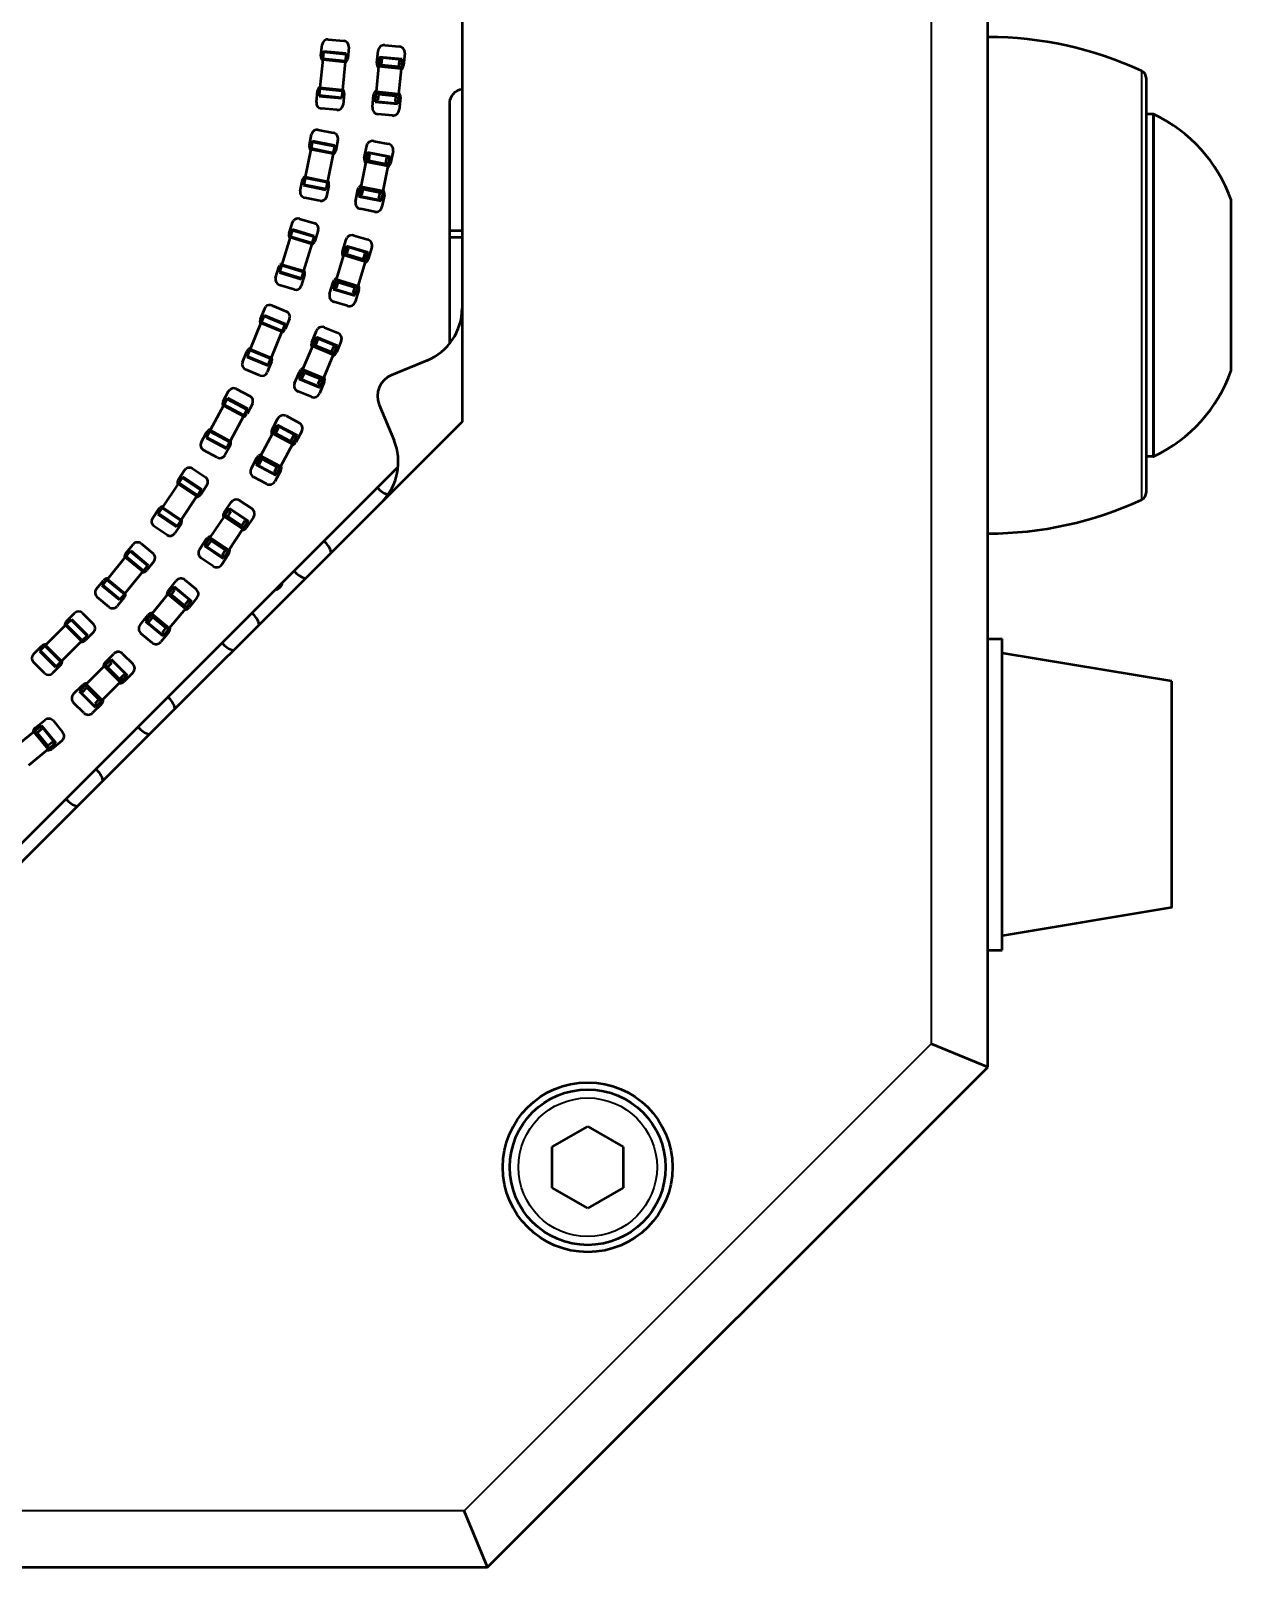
# Model space of a CAD drawing. Header units: inches. Extents: x -20.7 to 49, y -43 to 17.2.
# Drawn here: x 21.24 to 26.25, y -25.28 to -18.86 of the extents above; entities that cross this region are included whole.
import ezdxf

# ---------------------------------------------------------------- set-up
doc = ezdxf.new("R2010")
doc.units = ezdxf.units.IN
doc.header["$MEASUREMENT"] = 0
doc.layers.add('Visible (ANSI)', color=7, linetype='Continuous', lineweight=50)
doc.layers.add('Visible Narrow (ANSI)', color=7, linetype='Continuous', lineweight=35)

msp = doc.modelspace()

# ---------------------------------------------------------------- linework, layer by layer
at = {"layer": 'Visible (ANSI)'}
for p, q in [((25.2349, -23.1914), (25.2349, -14.1388)), ((23.0404, -16.8344), (23.0404, -20.4958)), ((22.4511, -18.9678), (22.4558, -18.9207)), ((22.4816, -18.8995), (22.5462, -18.9059)), ((22.7175, -18.9233), (22.7778, -18.9293)), ((22.4585, -18.9833), (22.4469, -19.1009)), ((22.459, -18.978), (22.4585, -18.9833)), ((22.4585, -18.9833), (22.5525, -18.9926)), ((22.4615, -18.9533), (22.459, -18.978)), ((22.4615, -18.9533), (22.462, -18.9481)), ((22.462, -18.9481), (22.556, -18.9573)), ((22.5531, -18.9873), (22.5525, -18.9926)), ((22.5555, -18.9626), (22.5531, -18.9873)), ((22.5555, -18.9626), (22.556, -18.9573)), ((22.5674, -18.9317), (22.5628, -18.9788)), ((22.6842, -18.9979), (22.6893, -18.9465)), ((22.6948, -18.9804), (22.6922, -19.0069)), ((22.6954, -18.9751), (22.6948, -18.9804)), ((22.7066, -18.9816), (22.6948, -18.9804)), ((22.6954, -18.9751), (22.6957, -18.9716)), ((22.6957, -18.9716), (22.7898, -18.9809)), ((22.7043, -19.0045), (22.7066, -18.9816)), ((22.7771, -18.9885), (22.7749, -19.0115)), ((22.7889, -18.9897), (22.7771, -18.9885)), ((22.7889, -18.9897), (22.7863, -19.0161)), ((22.7894, -18.9844), (22.7889, -18.9897)), ((22.7894, -18.9844), (22.7898, -18.9809)), ((22.801, -18.9575), (22.7959, -19.0089)), ((22.5525, -18.9926), (22.541, -19.1101)), ((22.6917, -19.0128), (22.6812, -19.1185)), ((22.6922, -19.0069), (22.6917, -19.0128)), ((22.7857, -19.022), (22.6917, -19.0128)), ((22.704, -19.008), (22.6922, -19.0069)), ((22.704, -19.008), (22.7043, -19.0045)), ((22.704, -19.008), (22.7745, -19.015)), ((22.7745, -19.015), (22.7749, -19.0115)), ((22.7863, -19.0161), (22.7745, -19.015)), ((22.7857, -19.022), (22.7753, -19.1278)), ((22.7863, -19.0161), (22.7857, -19.022)), ((22.432, -19.1617), (22.4367, -19.1147)), ((22.4464, -19.1061), (22.444, -19.1308)), ((22.4464, -19.1061), (22.4469, -19.1009)), ((22.4469, -19.1009), (22.541, -19.1101)), ((22.5404, -19.1154), (22.538, -19.1401)), ((22.5404, -19.1154), (22.541, -19.1101)), ((22.6812, -19.1185), (22.6807, -19.1244)), ((22.7753, -19.1278), (22.6812, -19.1185)), ((25.8963, -20.7896), (25.8963, -19.0629)), ((22.444, -19.1308), (22.4435, -19.1361)), ((22.4435, -19.1361), (22.5375, -19.1454)), ((22.538, -19.1401), (22.5375, -19.1454)), ((22.5483, -19.1257), (22.5437, -19.1727)), ((22.666, -19.1831), (22.6711, -19.1316)), ((22.6775, -19.1562), (22.6772, -19.1597)), ((22.6772, -19.1597), (22.7712, -19.1689)), ((22.6781, -19.1509), (22.6775, -19.1562)), ((22.6807, -19.1244), (22.6781, -19.1509)), ((22.6781, -19.1509), (22.6898, -19.152)), ((22.6924, -19.1256), (22.6807, -19.1244)), ((22.6898, -19.152), (22.6921, -19.1291)), ((22.6921, -19.1291), (22.6924, -19.1256)), ((22.6924, -19.1256), (22.7629, -19.1325)), ((22.7626, -19.1361), (22.7603, -19.159)), ((22.7603, -19.159), (22.7721, -19.1601)), ((22.7626, -19.1361), (22.7629, -19.1325)), ((22.7747, -19.1337), (22.7629, -19.1325)), ((22.7716, -19.1654), (22.7712, -19.1689)), ((22.7721, -19.1601), (22.7716, -19.1654)), ((22.7747, -19.1337), (22.7721, -19.1601)), ((22.7753, -19.1278), (22.7747, -19.1337)), ((22.7827, -19.1426), (22.7777, -19.1941)), ((22.9873, -19.1671), (22.9873, -20.1709)), ((22.5179, -19.1939), (22.4532, -19.1875)), ((22.7494, -19.2172), (22.6892, -19.2113)), ((25.9232, -19.2117), (25.8963, -19.2117)), ((22.403, -19.3417), (22.4122, -19.2954)), ((22.44, -19.2768), (22.5037, -19.2895)), ((22.4088, -19.3579), (22.3858, -19.4738)), ((22.4098, -19.3527), (22.4088, -19.3579)), ((22.4088, -19.3579), (22.5015, -19.3764)), ((22.4147, -19.3284), (22.4098, -19.3527)), ((22.4147, -19.3284), (22.4157, -19.3232)), ((22.4157, -19.3232), (22.5084, -19.3416)), ((22.5015, -19.3764), (22.4784, -19.4922)), ((22.5025, -19.3712), (22.5015, -19.3764)), ((22.5074, -19.3468), (22.5025, -19.3712)), ((22.5074, -19.3468), (22.5084, -19.3416)), ((22.5223, -19.3173), (22.513, -19.3636)), ((22.632, -19.3947), (22.6421, -19.3441)), ((22.6421, -19.3441), (22.646, -19.3347)), ((22.6454, -19.3732), (22.6443, -19.3784)), ((22.6454, -19.3732), (22.646, -19.3697)), ((22.646, -19.3697), (22.7387, -19.3881)), ((22.6725, -19.3238), (22.7319, -19.3356)), ((22.7522, -19.366), (22.7421, -19.4166)), ((22.638, -19.4102), (22.6172, -19.5145)), ((22.6391, -19.4044), (22.638, -19.4102)), ((22.7307, -19.4287), (22.638, -19.4102)), ((22.6443, -19.3784), (22.6391, -19.4044)), ((22.6507, -19.4067), (22.6391, -19.4044)), ((22.6559, -19.3807), (22.6443, -19.3784)), ((22.6507, -19.4067), (22.6514, -19.4033)), ((22.6507, -19.4067), (22.7202, -19.4206)), ((22.6514, -19.4033), (22.6559, -19.3807)), ((22.7307, -19.4287), (22.7099, -19.5329)), ((22.7202, -19.4206), (22.7209, -19.4171)), ((22.7318, -19.4229), (22.7202, -19.4206)), ((22.7254, -19.3945), (22.7209, -19.4171)), ((22.737, -19.3968), (22.7254, -19.3945)), ((22.7318, -19.4229), (22.7307, -19.4287)), ((22.737, -19.3968), (22.7318, -19.4229)), ((22.738, -19.3916), (22.737, -19.3968)), ((22.738, -19.3916), (22.7387, -19.3881)), ((22.365, -19.5329), (22.3742, -19.4865)), ((22.3799, -19.5033), (22.3788, -19.5085)), ((22.3847, -19.479), (22.3799, -19.5033)), ((22.3847, -19.479), (22.3858, -19.4738)), ((22.3858, -19.4738), (22.4784, -19.4922)), ((22.4774, -19.4974), (22.4726, -19.5218)), ((22.4774, -19.4974), (22.4784, -19.4922)), ((22.3788, -19.5085), (22.4715, -19.527)), ((22.4472, -19.5733), (22.3835, -19.5606)), ((22.4726, -19.5218), (22.4715, -19.527)), ((22.4842, -19.5084), (22.475, -19.5548)), ((22.5957, -19.5772), (22.6058, -19.5265)), ((22.6058, -19.5265), (22.6097, -19.5172)), ((22.6099, -19.5516), (22.6092, -19.555)), ((22.6092, -19.555), (22.7019, -19.5735)), ((22.6109, -19.5463), (22.6099, -19.5516)), ((22.6161, -19.5203), (22.6109, -19.5463)), ((22.6109, -19.5463), (22.6225, -19.5486)), ((22.6172, -19.5145), (22.6161, -19.5203)), ((22.6277, -19.5226), (22.6161, -19.5203)), ((22.7099, -19.5329), (22.6172, -19.5145)), ((22.6225, -19.5486), (22.627, -19.5261)), ((22.627, -19.5261), (22.6277, -19.5226)), ((22.6277, -19.5226), (22.6972, -19.5364)), ((22.6965, -19.5399), (22.692, -19.5625)), ((22.692, -19.5625), (22.7036, -19.5648)), ((22.6965, -19.5399), (22.6972, -19.5364)), ((22.7088, -19.5387), (22.6972, -19.5364)), ((22.7036, -19.5648), (22.7025, -19.57)), ((22.7088, -19.5387), (22.7036, -19.5648)), ((22.7159, -19.5484), (22.7058, -19.5991)), ((22.7099, -19.5329), (22.7088, -19.5387)), ((22.6754, -19.6194), (22.616, -19.6076)), ((22.7025, -19.57), (22.7019, -19.5735)), ((26.2506, -20.2786), (26.2506, -19.5739)), ((22.3184, -19.7092), (22.3321, -19.664)), ((22.3314, -19.6971), (22.3242, -19.7208)), ((22.3314, -19.6971), (22.3329, -19.692)), ((22.3321, -19.664), (22.3365, -19.6558)), ((22.3329, -19.692), (22.4233, -19.7194)), ((22.3616, -19.6482), (22.4238, -19.6671)), ((22.4395, -19.6965), (22.4258, -19.7418)), ((22.9873, -19.6968), (23.0404, -19.6968)), ((22.3226, -19.7259), (22.2883, -19.8389)), ((22.3242, -19.7208), (22.3226, -19.7259)), ((22.3226, -19.7259), (22.413, -19.7533)), ((22.413, -19.7533), (22.3787, -19.8663)), ((22.4146, -19.7482), (22.413, -19.7533)), ((22.4218, -19.7245), (22.4146, -19.7482)), ((22.4218, -19.7245), (22.4233, -19.7194)), ((22.5412, -19.7845), (22.5562, -19.7351)), ((22.5562, -19.7351), (22.5609, -19.7262)), ((22.5566, -19.7643), (22.5576, -19.761)), ((22.5576, -19.761), (22.648, -19.7884)), ((22.5884, -19.7179), (22.6463, -19.7354)), ((23.0404, -19.7261), (22.9873, -19.7261)), ((22.5456, -19.8005), (22.5147, -19.9022)), ((22.5473, -19.7949), (22.5456, -19.8005)), ((22.636, -19.8279), (22.5456, -19.8005)), ((22.555, -19.7694), (22.5473, -19.7949)), ((22.5586, -19.7983), (22.5473, -19.7949)), ((22.5566, -19.7643), (22.555, -19.7694)), ((22.5663, -19.7729), (22.555, -19.7694)), ((22.5586, -19.7983), (22.5596, -19.7949)), ((22.5586, -19.7983), (22.6264, -19.8189)), ((22.5596, -19.7949), (22.5663, -19.7729)), ((22.6264, -19.8189), (22.6275, -19.8155)), ((22.6377, -19.8223), (22.6264, -19.8189)), ((22.6341, -19.7934), (22.6275, -19.8155)), ((22.6454, -19.7969), (22.6341, -19.7934)), ((22.6377, -19.8223), (22.636, -19.8279)), ((22.6454, -19.7969), (22.6377, -19.8223)), ((22.647, -19.7918), (22.6454, -19.7969)), ((22.647, -19.7918), (22.648, -19.7884)), ((22.6636, -19.7676), (22.6486, -19.8171)), ((22.2618, -19.8957), (22.2756, -19.8505)), ((22.2756, -19.8505), (22.2799, -19.8423)), ((22.2796, -19.8677), (22.278, -19.8728)), ((22.278, -19.8728), (22.3685, -19.9002)), ((22.2868, -19.844), (22.2796, -19.8677)), ((22.2868, -19.844), (22.2883, -19.8389)), ((22.2883, -19.8389), (22.3787, -19.8663)), ((22.3829, -19.883), (22.3692, -19.9282)), ((22.3772, -19.8714), (22.37, -19.8952)), ((22.3772, -19.8714), (22.3787, -19.8663)), ((22.636, -19.8279), (22.6052, -19.9297)), ((22.3398, -19.944), (22.2776, -19.9251)), ((22.37, -19.8952), (22.3685, -19.9002)), ((22.4872, -19.9625), (22.5022, -19.9131)), ((22.5022, -19.9131), (22.5069, -19.9042)), ((22.5038, -19.9384), (22.5027, -19.9418)), ((22.5027, -19.9418), (22.5932, -19.9692)), ((22.5053, -19.9333), (22.5038, -19.9384)), ((22.513, -19.9079), (22.5053, -19.9333)), ((22.5053, -19.9333), (22.5166, -19.9367)), ((22.5147, -19.9022), (22.513, -19.9079)), ((22.5243, -19.9113), (22.513, -19.9079)), ((22.6052, -19.9297), (22.5147, -19.9022)), ((22.5166, -19.9367), (22.5233, -19.9147)), ((22.5233, -19.9147), (22.5243, -19.9113)), ((22.5243, -19.9113), (22.5921, -19.9319)), ((22.5911, -19.9353), (22.5844, -19.9573)), ((22.5911, -19.9353), (22.5921, -19.9319)), ((22.6034, -19.9353), (22.5921, -19.9319)), ((22.6096, -19.9457), (22.5946, -19.9951)), ((22.6034, -19.9353), (22.5957, -19.9607)), ((22.6052, -19.9297), (22.6034, -19.9353)), ((22.2163, -20.0229), (22.2214, -20.0153)), ((22.2472, -20.0101), (22.3072, -20.035)), ((22.5623, -20.0123), (22.5044, -19.9948)), ((22.5844, -19.9573), (22.5957, -19.9607)), ((22.5942, -19.9658), (22.5932, -19.9692)), ((22.5957, -19.9607), (22.5942, -19.9658)), ((22.1982, -20.0666), (22.2163, -20.0229)), ((22.2028, -20.0787), (22.2008, -20.0836)), ((22.2123, -20.0558), (22.2028, -20.0787)), ((22.2123, -20.0558), (22.2143, -20.0509)), ((22.2143, -20.0509), (22.3016, -20.087)), ((22.32, -20.0659), (22.3019, -20.1095)), ((22.2008, -20.0836), (22.1556, -20.1927)), ((22.2008, -20.0836), (22.2881, -20.1198)), ((22.2881, -20.1198), (22.2429, -20.2289)), ((22.2901, -20.1149), (22.2881, -20.1198)), ((22.2996, -20.0919), (22.2901, -20.1149)), ((22.2996, -20.0919), (22.3016, -20.087)), ((22.4126, -20.1635), (22.4324, -20.1158)), ((22.4299, -20.145), (22.4278, -20.1499)), ((22.4299, -20.145), (22.4312, -20.1417)), ((22.4312, -20.1417), (22.5185, -20.1778)), ((22.4324, -20.1158), (22.438, -20.1074)), ((22.4661, -20.1018), (22.522, -20.125)), ((22.1237, -20.2466), (22.1417, -20.203)), ((22.1417, -20.203), (22.1469, -20.1953)), ((22.1535, -20.1976), (22.144, -20.2206)), ((22.1535, -20.1976), (22.1556, -20.1927)), ((22.1556, -20.1927), (22.2429, -20.2289)), ((22.4154, -20.1799), (22.3747, -20.2781)), ((22.4177, -20.1744), (22.4154, -20.1799)), ((22.5027, -20.216), (22.4154, -20.1799)), ((22.4278, -20.1499), (22.4177, -20.1744)), ((22.4286, -20.1789), (22.4177, -20.1744)), ((22.4387, -20.1544), (22.4278, -20.1499)), ((22.4286, -20.1789), (22.4299, -20.1757)), ((22.4286, -20.1789), (22.494, -20.2061)), ((22.4299, -20.1757), (22.4387, -20.1544)), ((22.494, -20.2061), (22.4954, -20.2028)), ((22.505, -20.2106), (22.494, -20.2061)), ((22.5042, -20.1815), (22.4954, -20.2028)), ((22.5151, -20.186), (22.5042, -20.1815)), ((22.5151, -20.186), (22.505, -20.2106)), ((22.5172, -20.1811), (22.5151, -20.186)), ((22.536, -20.1587), (22.5162, -20.2065)), ((22.5172, -20.1811), (22.5185, -20.1778)), ((22.144, -20.2206), (22.142, -20.2255)), ((22.142, -20.2255), (22.2293, -20.2616)), ((22.2454, -20.2459), (22.2273, -20.2896)), ((22.2313, -20.2567), (22.2293, -20.2616)), ((22.2408, -20.2338), (22.2313, -20.2567)), ((22.2408, -20.2338), (22.2429, -20.2289)), ((22.5027, -20.216), (22.462, -20.3142)), ((22.505, -20.2106), (22.5027, -20.216)), ((22.8946, -20.2398), (22.7458, -20.3015)), ((22.1965, -20.3023), (22.1364, -20.2775)), ((22.3414, -20.3354), (22.3612, -20.2876)), ((22.3603, -20.313), (22.3589, -20.3163)), ((22.3589, -20.3163), (22.4462, -20.3524)), ((22.3623, -20.3081), (22.3603, -20.313)), ((22.3612, -20.2876), (22.3668, -20.2793)), ((22.3725, -20.2835), (22.3623, -20.3081)), ((22.3623, -20.3081), (22.3732, -20.3126)), ((22.3747, -20.2781), (22.3725, -20.2835)), ((22.3834, -20.2881), (22.3725, -20.2835)), ((22.3732, -20.3126), (22.382, -20.2913)), ((22.462, -20.3142), (22.3747, -20.2781)), ((22.382, -20.2913), (22.3834, -20.2881)), ((22.3834, -20.2881), (22.4488, -20.3152)), ((22.4475, -20.3184), (22.4387, -20.3397)), ((22.4648, -20.3306), (22.4451, -20.3783)), ((22.4475, -20.3184), (22.4488, -20.3152)), ((22.4598, -20.3197), (22.4488, -20.3152)), ((22.4598, -20.3197), (22.4496, -20.3442)), ((22.462, -20.3142), (22.4598, -20.3197)), ((22.0436, -20.4105), (22.0659, -20.3688)), ((22.0587, -20.4011), (22.047, -20.423)), ((22.0587, -20.4011), (22.0612, -20.3964)), ((22.0612, -20.3964), (22.1445, -20.441)), ((22.0659, -20.3688), (22.0717, -20.3617)), ((22.0978, -20.3591), (22.1551, -20.3897)), ((22.4113, -20.3923), (22.3554, -20.3691)), ((22.4387, -20.3397), (22.4496, -20.3442)), ((22.4476, -20.3492), (22.4462, -20.3524)), ((22.4496, -20.3442), (22.4476, -20.3492)), ((22.0445, -20.4277), (21.9888, -20.5318)), ((22.047, -20.423), (22.0445, -20.4277)), ((22.0445, -20.4277), (22.1278, -20.4722)), ((22.142, -20.4456), (22.1303, -20.4675)), ((22.142, -20.4456), (22.1445, -20.441)), ((22.1648, -20.4217), (22.1426, -20.4634)), ((22.6947, -20.4249), (22.7563, -20.5737)), ((23.0404, -20.4958), (20.4514, -23.0848)), ((22.1278, -20.4722), (22.0721, -20.5764)), ((22.1303, -20.4675), (22.1278, -20.4722)), ((22.2474, -20.5281), (22.2718, -20.4825)), ((22.264, -20.516), (22.2514, -20.5394)), ((22.2635, -20.5419), (22.2744, -20.5216)), ((22.2665, -20.5113), (22.264, -20.516)), ((22.2744, -20.5216), (22.264, -20.516)), ((22.2665, -20.5113), (22.2681, -20.5082)), ((22.2681, -20.5082), (22.3515, -20.5527)), ((22.2718, -20.4825), (22.2782, -20.4747)), ((22.3068, -20.4719), (22.3602, -20.5005)), ((21.9517, -20.5823), (21.974, -20.5407)), ((21.9746, -20.5584), (21.9721, -20.5631)), ((21.9721, -20.5631), (22.0554, -20.6076)), ((21.974, -20.5407), (21.9799, -20.5335)), ((21.9863, -20.5365), (21.9746, -20.5584)), ((21.9863, -20.5365), (21.9888, -20.5318)), ((21.9888, -20.5318), (22.0721, -20.5764)), ((22.073, -20.5936), (22.0507, -20.6352)), ((22.0696, -20.5811), (22.0579, -20.6029)), ((22.0696, -20.5811), (22.0721, -20.5764)), ((22.2486, -20.5446), (22.1985, -20.6384)), ((22.2514, -20.5394), (22.2486, -20.5446)), ((22.332, -20.5892), (22.2486, -20.5446)), ((22.2618, -20.545), (22.2514, -20.5394)), ((22.2618, -20.545), (22.2635, -20.5419)), ((22.2618, -20.545), (22.3243, -20.5784)), ((22.332, -20.5892), (22.2819, -20.6829)), ((22.3243, -20.5784), (22.326, -20.5753)), ((22.3348, -20.584), (22.3243, -20.5784)), ((22.3369, -20.555), (22.326, -20.5753)), ((22.3348, -20.584), (22.332, -20.5892)), ((22.3473, -20.5605), (22.3348, -20.584)), ((22.3473, -20.5605), (22.3369, -20.555)), ((22.3708, -20.5354), (22.3464, -20.581)), ((22.3498, -20.5558), (22.3473, -20.5605)), ((22.3498, -20.5558), (22.3515, -20.5527)), ((22.0187, -20.6449), (21.9614, -20.6143)), ((22.0579, -20.6029), (22.0554, -20.6076)), ((22.1598, -20.6922), (22.1841, -20.6466)), ((22.1958, -20.6436), (22.1832, -20.667)), ((22.1841, -20.6466), (22.1905, -20.6388)), ((22.1936, -20.6726), (22.2045, -20.6523)), ((22.1985, -20.6384), (22.1958, -20.6436)), ((22.2062, -20.6492), (22.1958, -20.6436)), ((22.2819, -20.6829), (22.1985, -20.6384)), ((22.2045, -20.6523), (22.2062, -20.6492)), ((22.2062, -20.6492), (22.2687, -20.6826)), ((25.9232, -20.6408), (25.8963, -20.6408)), ((22.7734, -20.6846), (20.6402, -22.8178)), ((21.856, -20.7375), (21.8823, -20.6983)), ((21.8823, -20.6983), (21.8888, -20.6917)), ((21.915, -20.6917), (21.969, -20.7278)), ((22.1807, -20.6717), (22.1791, -20.6748)), ((22.1791, -20.6748), (22.2624, -20.7194)), ((22.1832, -20.667), (22.1807, -20.6717)), ((22.1832, -20.667), (22.1936, -20.6726)), ((22.267, -20.6857), (22.2561, -20.706)), ((22.2561, -20.706), (22.2666, -20.7116)), ((22.2831, -20.6995), (22.2587, -20.745)), ((22.2641, -20.7163), (22.2624, -20.7194)), ((22.2666, -20.7116), (22.2641, -20.7163)), ((22.2791, -20.6881), (22.2666, -20.7116)), ((22.267, -20.6857), (22.2687, -20.6826)), ((22.2791, -20.6881), (22.2687, -20.6826)), ((22.2819, -20.6829), (22.2791, -20.6881)), ((21.8552, -20.7547), (21.7895, -20.853)), ((21.8581, -20.7503), (21.8552, -20.7547)), ((21.8552, -20.7547), (21.9337, -20.8072)), ((21.8719, -20.7297), (21.8581, -20.7503)), ((21.8719, -20.7297), (21.8749, -20.7253)), ((21.8749, -20.7253), (21.9534, -20.7778)), ((21.9505, -20.7822), (21.9367, -20.8028)), ((21.9755, -20.7606), (21.9493, -20.7999)), ((21.9505, -20.7822), (21.9534, -20.7778)), ((22.2237, -20.7557), (22.1704, -20.7271)), ((21.9337, -20.8072), (21.8681, -20.9054)), ((21.9367, -20.8028), (21.9337, -20.8072)), ((22.0474, -20.8747), (22.0761, -20.8318)), ((22.0761, -20.8318), (22.0832, -20.8246)), ((22.1119, -20.8246), (22.1622, -20.8583)), ((21.7477, -20.8996), (21.774, -20.8603)), ((21.7728, -20.878), (21.7699, -20.8824)), ((21.7699, -20.8824), (21.8484, -20.9349)), ((21.7866, -20.8574), (21.7728, -20.878)), ((21.774, -20.8603), (21.7805, -20.8538)), ((21.7866, -20.8574), (21.7895, -20.853)), ((21.7895, -20.853), (21.8681, -20.9054)), ((21.8652, -20.9099), (21.8514, -20.9305)), ((21.8652, -20.9099), (21.8681, -20.9054)), ((22.0469, -20.8913), (21.9879, -20.9797)), ((22.0502, -20.8864), (22.0469, -20.8913)), ((22.1255, -20.9438), (22.0469, -20.8913)), ((22.065, -20.8643), (22.0502, -20.8864)), ((22.06, -20.893), (22.0502, -20.8864)), ((22.06, -20.893), (22.062, -20.89)), ((22.06, -20.893), (22.119, -20.9323)), ((22.062, -20.89), (22.0748, -20.8709)), ((22.0679, -20.8599), (22.065, -20.8643)), ((22.0748, -20.8709), (22.065, -20.8643)), ((22.0679, -20.8599), (22.0699, -20.8569)), ((22.0699, -20.8569), (22.1485, -20.9094)), ((22.1337, -20.9102), (22.1209, -20.9294)), ((22.1436, -20.9168), (22.1337, -20.9102)), ((22.1694, -20.8941), (22.1407, -20.9371)), ((22.1465, -20.9124), (22.1436, -20.9168)), ((22.1465, -20.9124), (22.1485, -20.9094)), ((21.8083, -20.9684), (21.7543, -20.9324)), ((21.8673, -20.9226), (21.841, -20.9619)), ((21.8514, -20.9305), (21.8484, -20.9349)), ((21.9727, -20.9864), (21.9799, -20.9793)), ((21.9879, -20.9797), (21.9846, -20.9846)), ((22.0665, -21.0322), (21.9879, -20.9797)), ((22.1255, -20.9438), (22.0665, -21.0322)), ((22.119, -20.9323), (22.1209, -20.9294)), ((22.1288, -20.9389), (22.119, -20.9323)), ((22.1288, -20.9389), (22.1255, -20.9438)), ((22.1436, -20.9168), (22.1288, -20.9389)), ((21.6372, -21.0447), (21.6672, -21.0081)), ((21.6538, -21.0384), (21.6381, -21.0576)), ((21.6538, -21.0384), (21.6572, -21.0343)), ((21.6572, -21.0343), (21.7302, -21.0943)), ((21.7005, -21.0049), (21.7507, -21.0461)), ((21.944, -21.0294), (21.9727, -20.9864)), ((21.9669, -21.0111), (21.9649, -21.0141)), ((21.9649, -21.0141), (22.0435, -21.0666)), ((21.9698, -21.0067), (21.9669, -21.0111)), ((21.9846, -20.9846), (21.9698, -21.0067)), ((21.9698, -21.0067), (21.9797, -21.0133)), ((21.9797, -21.0133), (21.9925, -20.9941)), ((21.9944, -20.9912), (21.9846, -20.9846)), ((21.9925, -20.9941), (21.9944, -20.9912)), ((21.9944, -20.9912), (22.0534, -21.0305)), ((22.0514, -21.0335), (22.0386, -21.0526)), ((22.0632, -21.0371), (22.0484, -21.0592)), ((22.0514, -21.0335), (22.0534, -21.0305)), ((22.0632, -21.0371), (22.0534, -21.0305)), ((22.0665, -21.0322), (22.0632, -21.0371)), ((21.6347, -21.0617), (21.5598, -21.153)), ((21.6381, -21.0576), (21.6347, -21.0617)), ((21.6347, -21.0617), (21.7078, -21.1216)), ((21.7269, -21.0984), (21.7111, -21.1175)), ((21.754, -21.0793), (21.724, -21.1158)), ((21.7269, -21.0984), (21.7302, -21.0943)), ((22.0015, -21.0989), (21.9512, -21.0652)), ((22.066, -21.0488), (22.0373, -21.0917)), ((22.0386, -21.0526), (22.0484, -21.0592)), ((22.0455, -21.0636), (22.0435, -21.0666)), ((22.0484, -21.0592), (22.0455, -21.0636)), ((21.5136, -21.1953), (21.5436, -21.1588)), ((21.5564, -21.1571), (21.5407, -21.1763)), ((21.5564, -21.1571), (21.5598, -21.153)), ((21.5598, -21.153), (21.6328, -21.2129)), ((21.7078, -21.1216), (21.6328, -21.2129)), ((21.7111, -21.1175), (21.7078, -21.1216)), ((21.8143, -21.2001), (21.8471, -21.1601)), ((21.8834, -21.1565), (21.9302, -21.1949)), ((21.5671, -21.2698), (21.5169, -21.2286)), ((21.5407, -21.1763), (21.5373, -21.1804)), ((21.5373, -21.1804), (21.6104, -21.2403)), ((21.6303, -21.23), (21.6004, -21.2665)), ((21.6137, -21.2362), (21.6104, -21.2403)), ((21.6295, -21.217), (21.6137, -21.2362)), ((21.6295, -21.217), (21.6328, -21.2129)), ((21.8122, -21.2165), (21.7448, -21.2987)), ((21.816, -21.212), (21.8122, -21.2165)), ((21.8853, -21.2765), (21.8122, -21.2165)), ((21.8328, -21.1914), (21.816, -21.212)), ((21.8251, -21.2195), (21.816, -21.212)), ((21.8251, -21.2195), (21.8274, -21.2167)), ((21.8251, -21.2195), (21.8799, -21.2644)), ((21.8274, -21.2167), (21.842, -21.1989)), ((21.8362, -21.1873), (21.8328, -21.1914)), ((21.842, -21.1989), (21.8328, -21.1914)), ((21.8362, -21.1873), (21.8385, -21.1846)), ((21.8385, -21.1846), (21.9115, -21.2445)), ((21.9338, -21.2313), (21.901, -21.2713)), ((21.3894, -21.3289), (21.4229, -21.2955)), ((21.4563, -21.2955), (21.5022, -21.3414)), ((21.7448, -21.2987), (21.7411, -21.3033)), ((21.8178, -21.3586), (21.7448, -21.2987)), ((21.8853, -21.2765), (21.8178, -21.3586)), ((21.8799, -21.2644), (21.8821, -21.2617)), ((21.889, -21.2719), (21.8799, -21.2644)), ((21.8967, -21.2439), (21.8821, -21.2617)), ((21.889, -21.2719), (21.8853, -21.2765)), ((21.9059, -21.2514), (21.889, -21.2719)), ((21.9059, -21.2514), (21.8967, -21.2439)), ((21.9093, -21.2473), (21.9059, -21.2514)), ((21.9093, -21.2473), (21.9115, -21.2445)), ((21.3853, -21.3456), (21.3018, -21.4291)), ((21.389, -21.3418), (21.3853, -21.3456)), ((21.3853, -21.3456), (21.4521, -21.4124)), ((21.4066, -21.3243), (21.389, -21.3418)), ((21.4066, -21.3243), (21.4103, -21.3205)), ((21.4103, -21.3205), (21.4771, -21.3873)), ((21.6963, -21.3439), (21.7291, -21.3039)), ((21.7208, -21.3279), (21.7186, -21.3307)), ((21.7186, -21.3307), (21.7916, -21.3906)), ((21.7242, -21.3238), (21.7208, -21.3279)), ((21.7411, -21.3033), (21.7242, -21.3238)), ((21.7242, -21.3238), (21.7333, -21.3313)), ((21.7333, -21.3313), (21.7479, -21.3135)), ((21.7502, -21.3108), (21.7411, -21.3033)), ((21.7479, -21.3135), (21.7502, -21.3108)), ((21.7502, -21.3108), (21.805, -21.3557)), ((21.8027, -21.3585), (21.7881, -21.3763)), ((21.8141, -21.3632), (21.7972, -21.3838)), ((21.8027, -21.3585), (21.805, -21.3557)), ((21.8141, -21.3632), (21.805, -21.3557)), ((21.8178, -21.3586), (21.8141, -21.3632)), ((21.298, -21.4328), (21.3018, -21.4291)), ((21.3018, -21.4291), (21.3686, -21.4959)), ((21.4521, -21.4124), (21.3686, -21.4959)), ((21.4558, -21.4086), (21.4521, -21.4124)), ((21.4734, -21.3911), (21.4558, -21.4086)), ((21.5022, -21.3748), (21.4688, -21.4082)), ((21.4734, -21.3911), (21.4771, -21.3873)), ((21.7466, -21.4186), (21.6999, -21.3802)), ((21.8158, -21.3751), (21.783, -21.4151)), ((21.7881, -21.3763), (21.7972, -21.3838)), ((21.7939, -21.3879), (21.7916, -21.3906)), ((21.7972, -21.3838), (21.7939, -21.3879)), ((25.2349, -21.4026), (25.2939, -21.4026)), ((25.2939, -22.7018), (25.2939, -21.4026)), ((21.2516, -21.4667), (21.285, -21.4333)), ((21.2805, -21.4504), (21.2767, -21.4541)), ((21.2767, -21.4541), (21.3435, -21.5209)), ((21.298, -21.4328), (21.2805, -21.4504)), ((21.5504, -21.501), (21.587, -21.4645)), ((21.5735, -21.4905), (21.5697, -21.4942)), ((21.5735, -21.4905), (21.576, -21.488)), ((21.576, -21.488), (21.6428, -21.5548)), ((21.6235, -21.4645), (21.6663, -21.5073)), ((26.0026, -21.5798), (25.2939, -21.4617)), ((21.2976, -21.546), (21.2516, -21.5001)), ((21.3644, -21.5126), (21.331, -21.546)), ((21.3473, -21.5172), (21.3435, -21.5209)), ((21.3648, -21.4997), (21.3473, -21.5172)), ((21.3648, -21.4997), (21.3686, -21.4959)), ((21.5468, -21.5172), (21.4716, -21.5924)), ((21.551, -21.513), (21.5468, -21.5172)), ((21.6136, -21.584), (21.5468, -21.5172)), ((21.5697, -21.4942), (21.551, -21.513)), ((21.5593, -21.5214), (21.551, -21.513)), ((21.5593, -21.5214), (21.5618, -21.5189)), ((21.5593, -21.5214), (21.6094, -21.5715)), ((21.5618, -21.5189), (21.5781, -21.5026)), ((21.5781, -21.5026), (21.5697, -21.4942)), ((21.6282, -21.5527), (21.6119, -21.569)), ((21.6366, -21.561), (21.6282, -21.5527)), ((21.6663, -21.5438), (21.6298, -21.5803)), ((21.6403, -21.5573), (21.6366, -21.561)), ((21.6403, -21.5573), (21.6428, -21.5548)), ((21.4189, -21.6325), (21.4554, -21.596)), ((21.4449, -21.6191), (21.4424, -21.6216)), ((21.4424, -21.6216), (21.5092, -21.6884)), ((21.4486, -21.6153), (21.4449, -21.6191)), ((21.4674, -21.5965), (21.4486, -21.6153)), ((21.4486, -21.6153), (21.457, -21.6237)), ((21.457, -21.6237), (21.4733, -21.6074)), ((21.4716, -21.5924), (21.4674, -21.5965)), ((21.4758, -21.6049), (21.4674, -21.5965)), ((21.5384, -21.6592), (21.4716, -21.5924)), ((21.4733, -21.6074), (21.4758, -21.6049)), ((21.4758, -21.6049), (21.5259, -21.655)), ((21.6136, -21.584), (21.5384, -21.6592)), ((21.6094, -21.5715), (21.6119, -21.569)), ((21.6178, -21.5798), (21.6094, -21.5715)), ((21.6178, -21.5798), (21.6136, -21.584)), ((21.6366, -21.561), (21.6178, -21.5798)), ((26.0026, -22.5247), (26.0026, -21.5798)), ((21.4617, -21.7119), (21.4189, -21.6691)), ((21.5348, -21.6753), (21.4982, -21.7119)), ((21.5234, -21.6575), (21.5071, -21.6738)), ((21.5071, -21.6738), (21.5155, -21.6821)), ((21.5117, -21.6859), (21.5092, -21.6884)), ((21.5155, -21.6821), (21.5117, -21.6859)), ((21.5342, -21.6633), (21.5155, -21.6821)), ((21.5234, -21.6575), (21.5259, -21.655)), ((21.5342, -21.6633), (21.5259, -21.655)), ((21.5384, -21.6592), (21.5342, -21.6633)), ((21.2583, -21.7746), (21.2983, -21.7418)), ((21.3347, -21.7454), (21.3731, -21.7922)), ((21.2531, -21.7904), (21.171, -21.8578)), ((21.2577, -21.7866), (21.2531, -21.7904)), ((21.3131, -21.8634), (21.2531, -21.7904)), ((21.2782, -21.7698), (21.2577, -21.7866)), ((21.2652, -21.7958), (21.2577, -21.7866)), ((21.2652, -21.7958), (21.2679, -21.7935)), ((21.2652, -21.7958), (21.3101, -21.8505)), ((21.2679, -21.7935), (21.2857, -21.7789)), ((21.2823, -21.7664), (21.2782, -21.7698)), ((21.2857, -21.7789), (21.2782, -21.7698)), ((21.2823, -21.7664), (21.2851, -21.7641)), ((21.2851, -21.7641), (21.345, -21.8372)), ((21.3131, -21.8634), (21.2309, -21.9309)), ((21.3101, -21.8505), (21.3129, -21.8483)), ((21.3176, -21.8597), (21.3101, -21.8505)), ((21.3307, -21.8337), (21.3129, -21.8483)), ((21.3176, -21.8597), (21.3131, -21.8634)), ((21.3382, -21.8428), (21.3176, -21.8597)), ((21.3695, -21.8286), (21.3295, -21.8614)), ((21.3382, -21.8428), (21.3307, -21.8337)), ((21.3423, -21.8394), (21.3382, -21.8428)), ((21.3423, -21.8394), (21.345, -21.8372)), ((26.0026, -22.5247), (25.2939, -22.6428)), ((25.2349, -22.7018), (25.2939, -22.7018)), ((25.2349, -23.1914), (24.9986, -23.0935)), ((23.1469, -25.2793), (25.2349, -23.1914)), ((23.4169, -23.5237), (23.5645, -23.4385)), ((23.5645, -23.4385), (23.7122, -23.5237)), ((23.4169, -23.6942), (23.4169, -23.5237)), ((23.7122, -23.5237), (23.7122, -23.6942)), ((23.5645, -23.7794), (23.4169, -23.6942)), ((23.7122, -23.6942), (23.5645, -23.7794)), ((23.1469, -25.2793), (23.0491, -25.043)), ((14.0944, -25.2793), (23.1469, -25.2793))]:
    msp.add_line(p, q, dxfattribs=at)
for radius in [0.3543, 0.3248]:
    msp.add_circle((23.5645, -23.6089), radius, dxfattribs=at)
for centre, radius, start, end in [((22.4793, -18.9231), 0.0236, 84.37556, 174.37468), ((22.5439, -18.9294), 0.0236, 354.37505, 84.37488), ((22.715, -18.949), 0.0258, 84.37445, 174.37565), ((25.2349, -20.4176), 1.5278, 65.20002, 90), ((22.4747, -18.9701), 0.0236, 174.37505, 225.6928), ((22.5393, -18.9764), 0.0236, 303.05756, 354.37468), ((22.7752, -18.955), 0.0258, 354.37445, 84.37565), ((22.7099, -19.0005), 0.0258, 174.37445, 223.29318), ((22.7702, -19.0064), 0.0258, 305.45732, 354.37565), ((25.8608, -19.0629), 0.0354, 0, 65.20002), ((22.4602, -19.117), 0.0236, 123.05756, 174.37468), ((22.5248, -19.1234), 0.0236, 354.37505, 45.6928), ((22.6968, -19.1342), 0.0258, 125.45732, 174.37565), ((23.0463, -19.1671), 0.0591, 95.74075, 179.99812), ((22.4556, -19.164), 0.0236, 174.37505, 264.37488), ((22.5202, -19.1704), 0.0236, 264.37556, 354.37468), ((22.6917, -19.1856), 0.0258, 174.37445, 264.37565), ((22.757, -19.1401), 0.0258, 354.37445, 43.29318), ((22.7519, -19.1915), 0.0258, 264.37445, 354.37565), ((25.9232, -19.2235), 0.0118, 64.66929, 90), ((25.6613, -19.7767), 0.6239, 19.34976, 64.66929), ((22.4354, -19.3), 0.0236, 78.75052, 168.74951), ((22.4991, -19.3127), 0.0236, 348.74994, 78.75009), ((22.4262, -19.3463), 0.0236, 168.74994, 220.06768), ((22.4899, -19.359), 0.0236, 297.43223, 348.74951), ((22.6674, -19.3491), 0.0258, 78.7492, 146.25027), ((22.7268, -19.3609), 0.0258, 348.74961, 78.75042), ((22.6574, -19.3998), 0.0258, 168.74961, 217.66766), ((22.7167, -19.4116), 0.0258, 299.83188, 348.75043), ((22.3974, -19.4911), 0.0236, 117.43223, 168.74951), ((22.4611, -19.5038), 0.0236, 348.74994, 40.06768), ((22.3881, -19.5375), 0.0236, 168.74994, 258.75009), ((22.4519, -19.5501), 0.0236, 258.75052, 348.74951), ((22.6312, -19.5316), 0.0258, 119.83179, 146.25027), ((22.6905, -19.5434), 0.0258, 348.74961, 37.66766), ((22.6211, -19.5822), 0.0258, 168.74961, 258.75042), ((22.6804, -19.594), 0.0258, 258.74929, 348.75043), ((26.2388, -19.5739), 0.0118, 0, 19.34976), ((22.3547, -19.6708), 0.0236, 73.12494, 140.62486), ((22.4169, -19.6897), 0.0236, 343.12576, 73.12455), ((22.341, -19.716), 0.0236, 163.12576, 214.44258), ((22.4032, -19.7349), 0.0236, 291.8072, 343.12474), ((22.5809, -19.7426), 0.0258, 73.12509, 140.62467), ((22.6388, -19.7601), 0.0258, 343.12455, 73.12505), ((22.5659, -19.792), 0.0258, 163.12455, 212.04279), ((22.6238, -19.8096), 0.0258, 294.20736, 343.12513), ((22.2982, -19.8573), 0.0236, 111.80701, 140.62486), ((22.3603, -19.8762), 0.0236, 343.12576, 34.44258), ((22.2845, -19.9025), 0.0236, 163.12576, 253.12455), ((22.3466, -19.9214), 0.0236, 253.12521, 343.12474), ((22.5269, -19.9206), 0.0258, 114.20719, 140.62467), ((22.5848, -19.9382), 0.0258, 343.12455, 32.04279), ((22.2381, -20.032), 0.0236, 67.50024, 134.99939), ((22.5119, -19.97), 0.0258, 163.12455, 253.12505), ((22.5698, -19.9876), 0.0258, 253.1248, 343.12513), ((22.2201, -20.0756), 0.0236, 157.50019, 208.81754), ((22.2982, -20.0568), 0.0236, 337.50019, 67.49966), ((22.8042, -20.0216), 0.2362, 292.5, 0), ((22.2801, -20.1005), 0.0236, 286.18249, 337.49929), ((22.4562, -20.1257), 0.0258, 67.49941, 135.00054), ((22.5122, -20.1488), 0.0258, 337.50004, 67.50004), ((22.1636, -20.212), 0.0236, 106.18194, 134.99939), ((22.4365, -20.1734), 0.0258, 157.50004, 206.41775), ((22.4924, -20.1966), 0.0258, 288.58238, 337.50004), ((22.1455, -20.2557), 0.0236, 157.50019, 247.49966), ((22.2236, -20.2369), 0.0236, 337.50019, 28.81754), ((22.385, -20.2975), 0.0258, 108.58229, 135.00054), ((22.2055, -20.2805), 0.0236, 247.50057, 337.49929), ((22.3653, -20.3453), 0.0258, 157.50004, 247.50004), ((22.441, -20.3207), 0.0258, 337.50004, 26.41775), ((22.7819, -20.3887), 0.0945, 112.5, 202.5), ((25.6613, -20.0758), 0.6239, 295.33071, 340.65024), ((26.2388, -20.2786), 0.0118, 340.65024, 0), ((22.0867, -20.3799), 0.0236, 61.8747, 129.37522), ((22.144, -20.4106), 0.0236, 331.87548, 61.87463), ((22.4212, -20.3684), 0.0258, 247.50004, 337.50004), ((22.0644, -20.4216), 0.0236, 151.87548, 203.19274), ((22.1217, -20.4522), 0.0236, 280.55746, 331.87463), ((21.9948, -20.5518), 0.0236, 100.55703, 129.37522), ((22.2702, -20.5403), 0.0258, 151.8745, 200.79303), ((22.2946, -20.4947), 0.0258, 61.87448, 129.37539), ((22.348, -20.5232), 0.0258, 331.8745, 61.87581), ((21.9726, -20.5935), 0.0236, 151.87548, 241.87463), ((22.0521, -20.5824), 0.0236, 331.87548, 23.19274), ((22.3236, -20.5688), 0.0258, 282.95711, 331.87509), ((22.538, -20.6641), 0.2362, 315, 22.5), ((22.0299, -20.6241), 0.0236, 241.87548, 331.87463), ((22.2069, -20.6588), 0.0258, 102.9572, 129.37539), ((25.9232, -20.629), 0.0118, 270, 295.33071), ((21.9019, -20.7114), 0.0236, 56.25014, 123.74986), ((22.1825, -20.7043), 0.0258, 151.8745, 241.87581), ((22.2603, -20.6873), 0.0258, 331.8745, 20.79303), ((21.8756, -20.7507), 0.0236, 146.2501, 197.5678), ((21.9559, -20.7475), 0.0236, 326.2501, 56.24995), ((22.2359, -20.7329), 0.0258, 241.87475, 331.87509), ((22.7551, -20.7146), 0.0886, 219.63444, 254.43569), ((21.7936, -20.8734), 0.0236, 94.93221, 123.74986), ((21.9297, -20.7868), 0.0236, 274.93256, 326.24927), ((22.0976, -20.8461), 0.0258, 56.24982, 123.75018), ((25.2349, -19.4348), 1.5278, 270, 294.79998), ((25.8608, -20.7896), 0.0354, 294.79998, 0), ((21.7674, -20.9127), 0.0236, 146.2501, 236.24995), ((21.8476, -20.9095), 0.0236, 326.2501, 17.5678), ((22.0689, -20.8891), 0.0258, 146.24988, 195.16754), ((22.1479, -20.8797), 0.0258, 326.24988, 56.25012), ((21.8214, -20.9488), 0.0236, 236.25078, 326.24927), ((21.9942, -21.0008), 0.0258, 97.33213, 123.75018), ((22.1192, -20.9227), 0.0258, 277.33208, 326.25012), ((21.6855, -21.0231), 0.0236, 50.62484, 140.62501), ((21.9655, -21.0437), 0.0258, 146.24988, 236.25012), ((22.0445, -21.0344), 0.0258, 326.24988, 15.16754), ((22.4084, -21.0636), 0.0886, 14.13062, 51.40349), ((21.6555, -21.0597), 0.0236, 140.62556, 191.94296), ((21.7357, -21.0643), 0.0236, 320.62556, 50.62466), ((22.0158, -21.0774), 0.0258, 236.24988, 326.25012), ((21.5618, -21.1738), 0.0236, 89.30735, 140.62501), ((21.7057, -21.1009), 0.0236, 269.30735, 320.62501), ((21.867, -21.1765), 0.0258, 50.6241, 140.62574), ((22.2502, -21.1584), 0.0413, 282.52009, 347.47991), ((22.4084, -21.0636), 0.0886, 218.59651, 255.86938), ((21.5319, -21.2103), 0.0236, 140.62556, 230.62466), ((21.6121, -21.215), 0.0236, 320.62556, 11.94296), ((21.8343, -21.2165), 0.0258, 140.62424, 189.54283), ((21.9138, -21.2149), 0.0258, 320.62424, 50.62556), ((21.4396, -21.3122), 0.0236, 45.00034, 134.99966), ((21.5821, -21.2515), 0.0236, 230.62484, 320.62501), ((21.749, -21.3203), 0.0258, 91.70697, 140.62574), ((21.881, -21.2549), 0.0258, 271.70697, 320.62574), ((22.1077, -21.3642), 0.0886, 14.13077, 51.40363), ((21.4061, -21.3456), 0.0236, 135.00034, 186.3176), ((21.4855, -21.3581), 0.0236, 315.00034, 44.99966), ((21.7162, -21.3603), 0.0258, 140.62424, 230.62556), ((21.7958, -21.3587), 0.0258, 320.62424, 9.54283), ((21.3018, -21.45), 0.0236, 83.6824, 134.99966), ((21.4521, -21.3915), 0.0236, 263.6824, 314.99966), ((21.763, -21.3987), 0.0258, 230.6241, 320.62574), ((22.1077, -21.3642), 0.0886, 218.59637, 255.86923), ((21.2683, -21.4834), 0.0236, 135.00034, 224.99966), ((21.3477, -21.4959), 0.0236, 315.00034, 6.3176), ((21.6052, -21.4827), 0.0258, 44.99959, 135.00041), ((21.3143, -21.5293), 0.0236, 225.00034, 314.99966), ((21.5687, -21.5193), 0.0258, 134.99959, 183.91776), ((21.648, -21.5255), 0.0258, 314.99959, 45.00041), ((21.4737, -21.6143), 0.0258, 86.08224, 135.00041), ((21.6115, -21.5621), 0.0258, 266.08224, 315.00041), ((21.4372, -21.6508), 0.0258, 134.99959, 225.00041), ((21.5165, -21.6571), 0.0258, 314.99959, 3.91776), ((21.7565, -21.7149), 0.0886, 13.85394, 51.16493), ((21.3147, -21.7618), 0.0258, 39.37444, 129.37576), ((21.48, -21.6936), 0.0258, 224.99959, 315.00041), ((21.2747, -21.7946), 0.0258, 129.37426, 178.29303), ((21.3531, -21.8086), 0.0258, 309.37426, 39.3759), ((21.7565, -21.7149), 0.0886, 218.83507, 256.14606), ((21.3131, -21.8414), 0.0258, 260.45717, 309.37576), ((21.4559, -22.0156), 0.0886, 13.85409, 51.16507), ((21.4559, -22.0156), 0.0886, 218.83493, 256.14591)]:
    msp.add_arc(centre, radius, start, end, dxfattribs=at)
at = {"layer": 'Visible Narrow (ANSI)'}
for p, q in [((24.9986, -14.2367), (24.9986, -23.0935)), ((22.459, -18.978), (22.5531, -18.9873)), ((22.4615, -18.9533), (22.5555, -18.9626)), ((22.6954, -18.9751), (22.7894, -18.9844)), ((22.7043, -19.0045), (22.7749, -19.0115)), ((25.8757, -19.0307), (25.8757, -20.8218)), ((22.4464, -19.1061), (22.5404, -19.1154)), ((22.444, -19.1308), (22.538, -19.1401)), ((22.6775, -19.1562), (22.7716, -19.1654)), ((22.6921, -19.1291), (22.7626, -19.1361)), ((25.9232, -19.2117), (25.9232, -20.6408)), ((25.9282, -20.6397), (25.9282, -19.2128)), ((22.4098, -19.3527), (22.5025, -19.3712)), ((22.4147, -19.3284), (22.5074, -19.3468)), ((22.6454, -19.3732), (22.738, -19.3916)), ((22.6514, -19.4033), (22.7209, -19.4171)), ((22.3799, -19.5033), (22.4726, -19.5218)), ((22.3847, -19.479), (22.4774, -19.4974)), ((22.6099, -19.5516), (22.7025, -19.57)), ((22.627, -19.5261), (22.6965, -19.5399)), ((26.2499, -19.57), (26.2499, -20.2825)), ((22.3314, -19.6971), (22.4218, -19.7245)), ((22.3242, -19.7208), (22.4146, -19.7482)), ((22.5566, -19.7643), (22.647, -19.7918)), ((22.5596, -19.7949), (22.6275, -19.8155)), ((22.2796, -19.8677), (22.37, -19.8952)), ((22.2868, -19.844), (22.3772, -19.8714)), ((22.5038, -19.9384), (22.5942, -19.9658)), ((22.5233, -19.9147), (22.5911, -19.9353)), ((22.2028, -20.0787), (22.2901, -20.1149)), ((22.2123, -20.0558), (22.2996, -20.0919)), ((22.4299, -20.145), (22.5172, -20.1811)), ((22.1535, -20.1976), (22.2408, -20.2338)), ((22.4299, -20.1757), (22.4954, -20.2028)), ((22.144, -20.2206), (22.2313, -20.2567)), ((22.3603, -20.313), (22.4476, -20.3492)), ((22.382, -20.2913), (22.4475, -20.3184)), ((22.0587, -20.4011), (22.142, -20.4456)), ((22.047, -20.423), (22.1303, -20.4675)), ((22.2665, -20.5113), (22.3498, -20.5558)), ((21.9746, -20.5584), (22.0579, -20.6029)), ((21.9863, -20.5365), (22.0696, -20.5811)), ((22.2635, -20.5419), (22.326, -20.5753)), ((22.2045, -20.6523), (22.267, -20.6857)), ((22.1807, -20.6717), (22.2641, -20.7163)), ((21.8581, -20.7503), (21.9367, -20.8028)), ((21.8719, -20.7297), (21.9505, -20.7822)), ((21.7728, -20.878), (21.8514, -20.9305)), ((21.7866, -20.8574), (21.8652, -20.9099)), ((22.062, -20.89), (22.1209, -20.9294)), ((22.0679, -20.8599), (22.1465, -20.9124)), ((21.6538, -21.0384), (21.7269, -21.0984)), ((21.9669, -21.0111), (22.0455, -21.0636)), ((21.9925, -20.9941), (22.0514, -21.0335)), ((21.6381, -21.0576), (21.7111, -21.1175)), ((21.5564, -21.1571), (21.6295, -21.217)), ((21.5407, -21.1763), (21.6137, -21.2362)), ((21.8274, -21.2167), (21.8821, -21.2617)), ((21.8362, -21.1873), (21.9093, -21.2473)), ((21.389, -21.3418), (21.4558, -21.4086)), ((21.4066, -21.3243), (21.4734, -21.3911)), ((21.7208, -21.3279), (21.7939, -21.3879)), ((21.7479, -21.3135), (21.8027, -21.3585)), ((21.2805, -21.4504), (21.3473, -21.5172)), ((21.298, -21.4328), (21.3648, -21.4997)), ((21.5735, -21.4905), (21.6403, -21.5573)), ((21.5618, -21.5189), (21.6119, -21.569)), ((21.4449, -21.6191), (21.5117, -21.6859)), ((21.4733, -21.6074), (21.5234, -21.6575)), ((21.2679, -21.7935), (21.3129, -21.8483)), ((21.2823, -21.7664), (21.3423, -21.8394)), ((24.9986, -23.0935), (23.0491, -25.043)), ((23.0491, -25.043), (14.1923, -25.043))]:
    msp.add_line(p, q, dxfattribs=at)
msp.add_circle((23.5645, -23.6089), 0.2894, dxfattribs=at)

doc.saveas('drawing.dxf')
